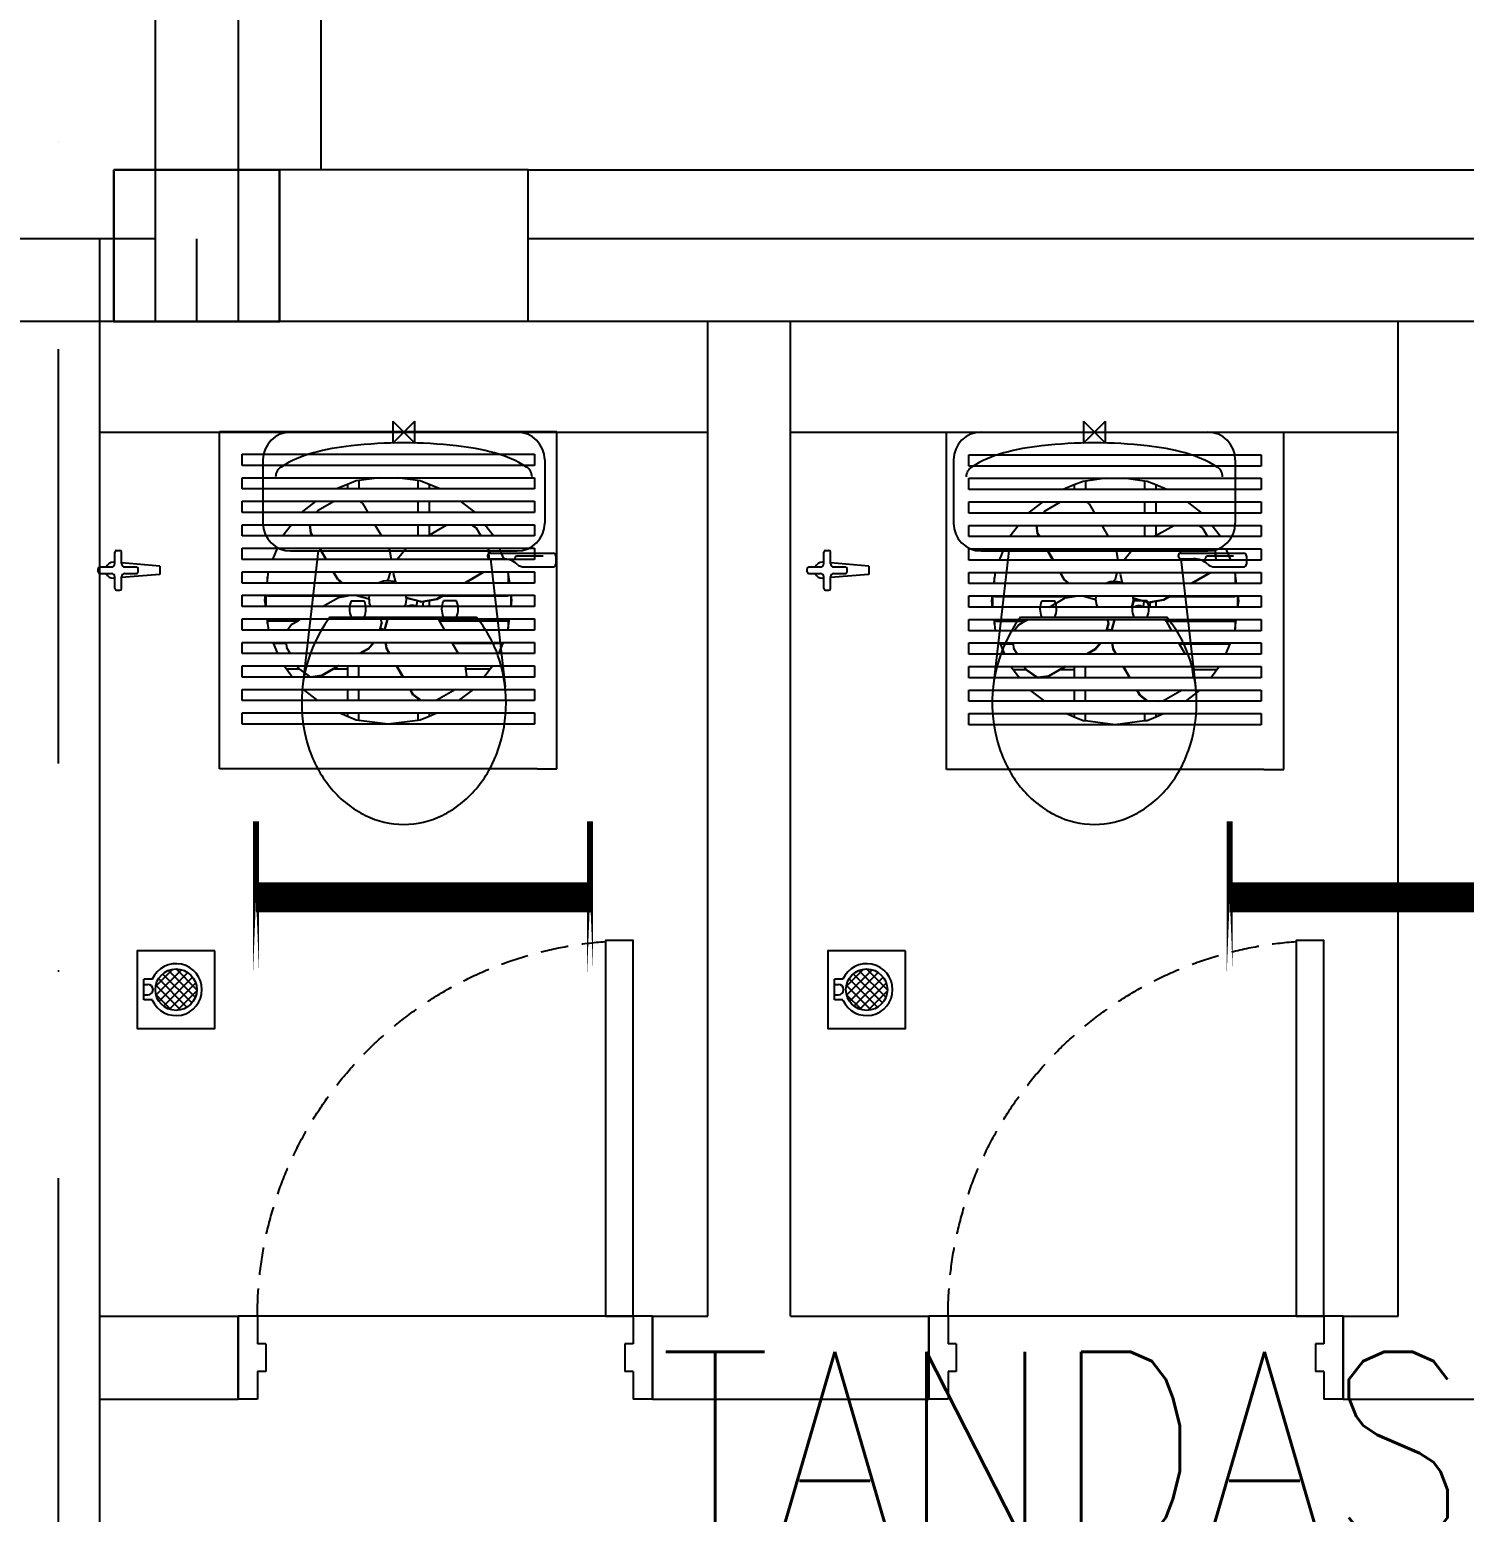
# Model space of a CAD drawing. Header units: inches. Extents: x 16928 to 514628, y -1471 to 241387.
# Drawn here: x 66911 to 69508, y 35455 to 38139 of the extents above; entities that cross this region are included whole.
import ezdxf
from ezdxf.enums import TextEntityAlignment as Align

# ---------------------------------------------------------------- set-up
doc = ezdxf.new("R2010")
doc.units = ezdxf.units.IN
doc.header["$MEASUREMENT"] = 0
for name, pattern in [('CENTER2', [1.125, 0.75, -0.125, 0.125, -0.125]), ('DASHDOT', [1, 0.5, -0.25, 0, -0.25]), ('DASHED', [0.75, 0.5, -0.25])]:
    doc.linetypes.add(name, pattern=pattern)
doc.layers.add('COLUMN', color=8, linetype='Continuous', lineweight=30)
doc.layers.add('t3', color=8, linetype='Continuous', lineweight=25)
for name, color, linetype in [('DOOR', 2, 'Continuous'), ('dxt_text', 4, 'Continuous'), ('Edges', 7, 'Continuous'), ('FITTING', 8, 'Continuous'), ('FIXT', 8, 'Continuous'), ('GRID', 8, 'CENTER2'), ('LW', 2, 'Continuous'), ('SAN', 8, 'Continuous'), ('SANITARY', 8, 'Continuous'), ('WALL', 1, 'Continuous'), ('WIN', 9, 'Continuous')]:
    doc.layers.add(name, color=color, linetype=linetype)
doc.styles.add('LAILA', font='romans.shx', dxfattribs={"width": 0.85})

# ---------------------------------------------------------------- blocks, each defined once
blk = doc.blocks.new('*X48')
at = {"color": 0}
for p, q in [((89.8532, 61.1977), (89.9009, 61.2454)), ((89.8534, 61.2155), (89.8831, 61.2453)), ((89.8584, 61.1852), (89.9135, 61.2403)), ((89.9165, 61.1745), (89.8605, 61.2306)), ((89.8666, 61.1757), (89.9229, 61.2321)), ((89.9252, 61.1836), (89.8695, 61.2392)), ((89.9308, 61.1956), (89.8815, 61.2449)), ((89.9319, 61.2122), (89.8981, 61.2459)), ((89.8892, 61.1665), (89.8524, 61.2033)), ((89.905, 61.1684), (89.8544, 61.219)), ((89.8777, 61.1691), (89.9295, 61.221)), ((89.8926, 61.1664), (89.9323, 61.2061))]:
    blk.add_line(p, q, dxfattribs=at)
blk = doc.blocks.new('TAB')
at = {"layer": 'FIXT'}
for p, q in [((-70, 55), (-70, 20)), ((-55, 60), (-65, 60)), ((-50, 55), (-50, 20)), ((-186, 12.5), (-70, 22.2)), ((-186, -12.5), (-186, 12.5)), ((-120, 5), (-120, -5)), ((-80, 10), (-115, 10)), ((-50, 23.8), (-46, 24.2)), ((-5, 10), (-40, 10)), ((0, 5), (0, -5)), ((-186, -12.5), (-70, -22.2)), ((-80, -10), (-115, -10)), ((-70, -20), (-70, -55)), ((-50, -20), (-50, -55)), ((-50, -23.8), (-46, -24.2)), ((-5, -10), (-40, -10)), ((-55, -60), (-65, -60))]:
    blk.add_line(p, q, dxfattribs=at)
for centre, radius, start, end in [((-65, 55), 5, 90, 180), ((-55, 55), 5, 0, 90), ((-115, 5), 5, 90, 180), ((-80, 20), 10, 270, 0), ((-40, 20), 10, 180, 270), ((-46, 0), 24.2, 24.4433, 90), ((-5, 5), 5, 0, 90), ((-115, -5), 5, 180, 270), ((-80, -20), 10, 0, 90), ((-40, -20), 10, 90, 180), ((-46, 0), 24.2, 270, 335.5567), ((-5, -5), 5, 270, 0), ((-65, -55), 5, 180, 270), ((-55, -55), 5, 270, 0)]:
    blk.add_arc(centre, radius, start, end, dxfattribs=at)
blk = doc.blocks.new('TAP1-P')
at = {"layer": 'FIXT', "rotation": 90}
blk.add_blockref('TAB', (0, 0), dxfattribs=at)
blk = doc.blocks.new('TAP(C)')
at = {"layer": 'WALL', "xscale": -0.599999999973992, "yscale": 0.5999999999767169, "zscale": 0.5999999999999999, "rotation": 269.9999000484524}
blk.add_blockref('TAP1-P', (0, 0), dxfattribs=at)
blk = doc.blocks.new('Dp750')
at = {"layer": 'DOOR', "color": 1}
for p, q in [((0, 150), (0, 0)), ((0, 150), (0, 0)), ((750, 150), (750, 0)), ((750, 150), (750, 0))]:
    blk.add_line(p, q, dxfattribs=at)
at = {"layer": 'DOOR'}
for p, q in [((0, 150), (35, 150)), ((35, 150), (35, 100)), ((715, 150), (750, 150)), ((715, 150), (715, 100)), ((35, 100), (50, 100)), ((50, 100), (50, 50)), ((700, 100), (700, 50)), ((700, 100), (715, 100)), ((35, 50), (50, 50)), ((35, 50), (35, 0)), ((700, 50), (715, 50)), ((715, 50), (715, 0)), ((0, 0), (35, 0)), ((715, 0), (750, 0))]:
    blk.add_line(p, q, dxfattribs=at)
blk.add_lwpolyline([(35, 150), (35, 830), (85, 830), (85, 150)], close=True, dxfattribs=at)
at = {"layer": 'DOOR', "color": 9, "linetype": 'DASHED', "ltscale": 100}
blk.add_arc((35, 150), 680, 360, 85.7833, dxfattribs=at)
blk = doc.blocks.new('YBC 1X18')
at = {"layer": 'FITTING', "color": 3, "const_width": 10.9}
for points in [[(-305, -137.6), (-305, 137.6)], [(299.7, -137.6), (299.7, 137.6)]]:
    blk.add_lwpolyline(points, close=True, dxfattribs=at)
at = {"layer": 'FITTING', "color": 3, "const_width": 54.6}
blk.add_lwpolyline([(305, 0), (-305, 0)], dxfattribs=at)
blk = doc.blocks.new('Exhaust Fan 8-Inch fr')
at = {"layer": 'Edges'}
for p, q in [((-5.906, 7.267), (5.906, 7.267)), ((-5.906, -4.544), (-5.906, 7.267)), ((5.906, -4.544), (5.906, 7.267)), ((-5.118, 6.081), (-5.118, 6.475)), ((-5.118, 6.475), (5.118, 6.475)), ((5.118, 6.475), (5.118, 6.081)), ((5.118, 6.081), (-5.118, 6.081)), ((-5.118, 5.258), (-5.118, 5.651)), ((-5.118, 5.651), (-0.309, 5.651)), ((-1.813, 5.258), (-5.118, 5.258)), ((-1.427, 5.418), (-1.813, 5.258)), ((-1.427, 5.258), (-1.813, 5.258)), ((-1.121, 5.545), (-1.427, 5.418)), ((-1.427, 5.418), (-1.427, 5.258)), ((-1.034, 5.258), (-1.427, 5.258)), ((-1.034, 5.556), (-1.121, 5.545)), ((-0.309, 5.651), (-1.034, 5.556)), ((-1.034, 5.556), (-1.034, 5.258)), ((1.034, 5.258), (-1.034, 5.258)), ((-0.309, 5.651), (0.309, 5.651)), ((1.034, 5.556), (0.309, 5.651)), ((0.309, 5.651), (5.118, 5.651)), ((1.034, 5.556), (1.034, 5.258)), ((1.121, 5.545), (1.034, 5.556)), ((1.427, 5.258), (1.034, 5.258)), ((1.427, 5.418), (1.121, 5.545)), ((1.427, 5.418), (1.427, 5.258)), ((1.813, 5.258), (1.427, 5.418)), ((1.813, 5.258), (1.427, 5.258)), ((5.118, 5.258), (1.813, 5.258)), ((5.118, 5.651), (5.118, 5.258)), ((-5.118, 4.434), (-5.118, 4.828)), ((-5.118, 4.828), (-2.535, 4.828)), ((-2.535, 4.828), (-3.049, 4.434)), ((-2.535, 4.828), (-1.91, 4.828)), ((-2.452, 4.515), (-1.91, 4.828)), ((-1.91, 4.828), (-0.993, 4.828)), ((-0.902, 4.758), (-0.993, 4.828)), ((-0.993, 4.828), (1.034, 4.828)), ((-0.902, 4.758), (-0.715, 4.434)), ((1.034, 4.828), (1.034, 4.434)), ((1.034, 4.828), (1.427, 4.828)), ((1.427, 4.828), (1.427, 4.434)), ((1.427, 4.828), (2.535, 4.828)), ((3.049, 4.434), (2.535, 4.828)), ((2.535, 4.828), (5.118, 4.828)), ((5.118, 4.828), (5.118, 4.434)), ((-3.049, 4.434), (-5.118, 4.434)), ((-2.516, 4.434), (-3.049, 4.434)), ((-2.516, 4.434), (-2.464, 4.508)), ((-2.509, 4.434), (-2.516, 4.434)), ((-2.509, 4.434), (-2.452, 4.515)), ((-0.715, 4.434), (-2.509, 4.434)), ((-2.452, 4.515), (-2.464, 4.508)), ((1.034, 4.434), (-0.715, 4.434)), ((1.427, 4.434), (1.034, 4.434)), ((3.049, 4.434), (1.427, 4.434)), ((5.118, 4.434), (3.049, 4.434)), ((-5.118, 3.611), (-5.118, 4.004)), ((-5.118, 4.004), (-3.384, 4.004)), ((-3.384, 4.004), (-3.686, 3.611)), ((-3.384, 4.004), (-2.749, 4.004)), ((-2.711, 3.714), (-2.749, 4.004)), ((-2.749, 4.004), (-2.736, 4.004)), ((-2.699, 3.72), (-2.736, 4.004)), ((-2.736, 4.004), (-0.467, 4.004)), ((-2.699, 3.72), (-2.711, 3.714)), ((-2.652, 3.611), (-2.711, 3.714)), ((-2.636, 3.611), (-2.699, 3.72)), ((-0.467, 4.004), (-0.24, 3.611)), ((-0.467, 4.004), (1.034, 4.004)), ((1.034, 4.004), (1.034, 3.611)), ((1.034, 4.004), (1.427, 4.004)), ((1.37, 3.611), (1.427, 3.644)), ((1.427, 4.004), (1.427, 3.644)), ((1.427, 3.644), (2.052, 4.004)), ((1.427, 4.004), (2.052, 4.004)), ((2.052, 4.004), (2.917, 4.004)), ((2.917, 4.004), (3.078, 3.892)), ((2.917, 4.004), (3.384, 4.004)), ((3.078, 3.892), (3.24, 3.611)), ((3.686, 3.611), (3.384, 4.004)), ((3.384, 4.004), (5.118, 4.004)), ((5.118, 4.004), (5.118, 3.611)), ((-3.686, 3.611), (-5.118, 3.611)), ((-5.118, 2.787), (-5.118, 3.181)), ((-5.118, 3.181), (-3.894, 3.181)), ((-3.894, 3.181), (-4.057, 2.787)), ((-3.894, 3.181), (-2.403, 3.181)), ((-2.652, 3.611), (-3.686, 3.611)), ((-2.636, 3.611), (-2.652, 3.611)), ((-0.24, 3.611), (-2.636, 3.611)), ((-2.176, 2.787), (-2.403, 3.181)), ((-2.403, 3.181), (-2.388, 3.181)), ((-2.16, 2.787), (-2.388, 3.181)), ((-2.388, 3.181), (0.009, 3.181)), ((1.034, 3.611), (-0.24, 3.611)), ((0.009, 3.181), (0.04, 3.126)), ((0.009, 3.181), (0.639, 3.181)), ((0.04, 3.126), (0.098, 2.787)), ((0.639, 3.181), (0.313, 2.787)), ((0.639, 3.181), (3.488, 3.181)), ((1.37, 3.611), (1.034, 3.611)), ((3.24, 3.611), (1.37, 3.611)), ((3.686, 3.611), (3.24, 3.611)), ((3.488, 3.181), (3.505, 3.152)), ((3.488, 3.181), (3.894, 3.181)), ((3.537, 2.787), (3.505, 3.152)), ((3.505, 3.152), (3.512, 3.141)), ((3.543, 2.787), (3.512, 3.141)), ((5.118, 3.611), (3.686, 3.611)), ((4.057, 2.787), (3.894, 3.181)), ((3.894, 3.181), (5.118, 3.181)), ((5.118, 3.181), (5.118, 2.787)), ((-4.057, 2.787), (-5.118, 2.787)), ((-2.176, 2.787), (-4.057, 2.787)), ((-2.16, 2.787), (-2.176, 2.787)), ((0.098, 2.787), (-2.16, 2.787)), ((0.313, 2.787), (0.098, 2.787)), ((3.537, 2.787), (0.313, 2.787)), ((3.543, 2.787), (3.537, 2.787)), ((4.057, 2.787), (3.543, 2.787)), ((5.118, 2.787), (4.057, 2.787)), ((-5.118, 1.964), (-5.118, 2.357)), ((-5.118, 2.357), (-4.2, 2.357)), ((-4.224, 2.174), (-4.251, 1.964)), ((-4.2, 2.357), (-4.224, 2.174)), ((-4.224, 1.964), (-4.224, 2.174)), ((-4.2, 2.357), (-1.928, 2.357)), ((-1.769, 2.082), (-1.928, 2.357)), ((-1.928, 2.357), (-1.912, 2.357)), ((-1.757, 2.089), (-1.912, 2.357)), ((-1.912, 2.357), (0.067, 2.357)), ((-1.757, 2.089), (-1.769, 2.082)), ((-1.769, 2.082), (-1.626, 1.964)), ((-1.757, 2.089), (-1.606, 1.964)), ((-0.001, 2.105), (-0.052, 2.051)), ((0.067, 2.357), (-0.001, 2.105)), ((0.067, 2.357), (0.195, 2.357)), ((0.195, 2.357), (0.177, 2.292)), ((0.177, 2.292), (0.249, 1.993)), ((0.195, 2.357), (3.334, 2.357)), ((3.321, 2.341), (2.667, 1.964)), ((3.328, 2.33), (2.695, 1.964)), ((3.321, 2.341), (3.334, 2.357)), ((3.321, 2.341), (3.328, 2.33)), ((3.328, 2.33), (3.35, 2.357)), ((3.334, 2.357), (3.35, 2.357)), ((3.35, 2.357), (4.2, 2.357)), ((4.201, 2.343), (4.2, 2.357)), ((4.2, 2.357), (5.118, 2.357)), ((4.201, 2.343), (4.201, 2.334)), ((4.251, 1.964), (4.201, 2.334)), ((4.201, 2.334), (4.201, 1.964)), ((5.118, 2.357), (5.118, 1.964)), ((-4.251, 1.964), (-5.118, 1.964)), ((-4.224, 1.964), (-4.251, 1.964)), ((-1.626, 1.964), (-4.224, 1.964)), ((-1.606, 1.964), (-1.626, 1.964)), ((-0.349, 1.964), (-1.606, 1.964)), ((-0.349, 1.964), (-0.328, 1.979)), ((0.313, 1.964), (-0.349, 1.964)), ((-0.328, 1.979), (-0.169, 2.039)), ((-0.169, 2.039), (-0.052, 2.051)), ((-0.052, 2.051), (-0.001, 2.056)), ((-0.001, 2.056), (0.167, 2.029)), ((0.167, 2.029), (0.249, 1.993)), ((0.249, 1.993), (0.313, 1.964)), ((2.667, 1.964), (0.313, 1.964)), ((2.695, 1.964), (2.667, 1.964)), ((4.201, 1.964), (2.695, 1.964)), ((4.251, 1.964), (4.201, 1.964)), ((5.118, 1.964), (4.251, 1.964)), ((-5.118, 1.14), (-5.118, 1.534)), ((-5.118, 1.534), (-4.308, 1.534)), ((-4.302, 1.14), (-5.118, 1.14)), ((-4.308, 1.534), (-4.331, 1.361)), ((-4.331, 1.361), (-4.302, 1.14)), ((-4.308, 1.534), (-4.291, 1.534)), ((-4.291, 1.14), (-4.302, 1.14)), ((-4.291, 1.534), (-4.291, 1.14)), ((-4.291, 1.534), (-4.224, 1.534)), ((-2.3, 1.14), (-4.291, 1.14)), ((-4.224, 1.534), (-4.224, 1.515)), ((-4.224, 1.534), (-1.427, 1.534)), ((-4.224, 1.515), (-1.431, 1.515)), ((-2.3, 1.14), (-1.742, 1.462)), ((-0.606, 1.14), (-2.3, 1.14)), ((-1.742, 1.462), (-1.431, 1.515)), ((-1.431, 1.515), (-1.427, 1.516)), ((-1.427, 1.534), (-1.427, 1.516)), ((-1.427, 1.516), (-1.32, 1.534)), ((-1.427, 1.534), (-1.32, 1.534)), ((-1.32, 1.534), (-1.142, 1.534)), ((-1.142, 1.534), (-1.099, 1.522)), ((-1.142, 1.534), (-1.097, 1.534)), ((-1.097, 1.534), (-1.099, 1.522)), ((-1.099, 1.522), (-0.72, 1.422)), ((-1.097, 1.534), (-0.651, 1.534)), ((-0.72, 1.422), (-0.662, 1.366)), ((-0.668, 1.427), (-0.651, 1.534)), ((-0.662, 1.366), (-0.668, 1.427)), ((-0.651, 1.258), (-0.662, 1.366)), ((-0.651, 1.534), (0.614, 1.534)), ((-0.606, 1.14), (-0.651, 1.258)), ((0.566, 1.14), (-0.606, 1.14)), ((0.602, 1.221), (0.566, 1.14)), ((0.621, 1.14), (0.566, 1.14)), ((0.629, 1.389), (0.602, 1.221)), ((0.614, 1.534), (0.619, 1.487)), ((0.614, 1.534), (1.923, 1.534)), ((0.668, 1.44), (0.619, 1.487)), ((0.619, 1.487), (0.62, 1.481)), ((0.675, 1.428), (0.62, 1.481)), ((0.62, 1.481), (0.629, 1.389)), ((0.839, 1.193), (0.621, 1.14)), ((1.033, 1.14), (0.621, 1.14)), ((1.159, 1.309), (0.668, 1.44)), ((0.668, 1.44), (0.675, 1.428)), ((1.019, 1.337), (0.675, 1.428)), ((0.994, 1.151), (0.839, 1.193)), ((0.994, 1.151), (1.019, 1.337)), ((1.033, 1.14), (0.994, 1.151)), ((1.166, 1.297), (1.019, 1.337)), ((1.201, 1.14), (1.033, 1.14)), ((1.69, 1.399), (1.159, 1.309)), ((1.159, 1.309), (1.166, 1.297)), ((1.223, 1.307), (1.166, 1.297)), ((1.223, 1.307), (1.201, 1.14)), ((1.427, 1.14), (1.201, 1.14)), ((1.427, 1.342), (1.223, 1.307)), ((1.697, 1.388), (1.427, 1.342)), ((1.427, 1.342), (1.427, 1.14)), ((4.291, 1.14), (1.427, 1.14)), ((1.923, 1.534), (1.69, 1.399)), ((1.69, 1.399), (1.697, 1.388)), ((1.917, 1.515), (1.697, 1.388)), ((1.95, 1.534), (1.917, 1.515)), ((1.917, 1.515), (4.201, 1.515)), ((1.923, 1.534), (1.95, 1.534)), ((1.95, 1.534), (4.201, 1.534)), ((4.201, 1.515), (4.201, 1.534)), ((4.201, 1.534), (4.291, 1.534)), ((4.291, 1.534), (4.291, 1.14)), ((4.291, 1.534), (4.308, 1.534)), ((4.302, 1.14), (4.291, 1.14)), ((4.302, 1.14), (4.331, 1.361)), ((5.118, 1.14), (4.302, 1.14)), ((4.331, 1.361), (4.308, 1.534)), ((4.308, 1.534), (5.118, 1.534)), ((5.118, 1.534), (5.118, 1.14)), ((-5.118, 0.317), (-5.118, 0.71)), ((-5.118, 0.71), (-4.245, 0.71)), ((-4.245, 0.71), (-4.224, 0.549)), ((-4.245, 0.71), (-3.044, 0.71)), ((-4.224, 0.646), (-3.156, 0.646)), ((-4.224, 0.549), (-4.224, 0.646)), ((-4.224, 0.549), (-4.193, 0.317)), ((-3.373, 0.52), (-3.529, 0.317)), ((-3.373, 0.52), (-3.156, 0.646)), ((-3.156, 0.646), (-3.044, 0.71)), ((-3.044, 0.71), (-0.263, 0.71)), ((-0.297, 0.317), (-0.229, 0.57)), ((-0.273, 0.37), (-0.222, 0.558)), ((-0.229, 0.57), (-0.263, 0.71)), ((-0.263, 0.71), (-0.259, 0.71)), ((-0.222, 0.558), (-0.259, 0.71)), ((-0.259, 0.71), (-0.009, 0.71)), ((-0.229, 0.57), (-0.222, 0.558)), ((-0.117, 0.349), (-0.025, 0.694)), ((-0.115, 0.317), (-0.013, 0.701)), ((-0.025, 0.694), (-0.009, 0.71)), ((-0.013, 0.701), (-0.025, 0.694)), ((-0.013, 0.701), (-0.004, 0.71)), ((-0.009, 0.71), (-0.004, 0.71)), ((-0.004, 0.71), (1.747, 0.71)), ((1.747, 0.71), (1.785, 0.646)), ((1.747, 0.71), (4.245, 0.71)), ((1.785, 0.646), (4.201, 0.646)), ((1.785, 0.646), (1.975, 0.317)), ((4.201, 0.38), (4.245, 0.71)), ((4.201, 0.646), (4.201, 0.38)), ((4.245, 0.71), (5.118, 0.71)), ((5.118, 0.71), (5.118, 0.317)), ((-4.193, 0.317), (-5.118, 0.317)), ((-3.529, 0.317), (-4.193, 0.317)), ((-0.297, 0.317), (-3.529, 0.317)), ((-0.287, 0.317), (-0.297, 0.317)), ((-0.287, 0.317), (-0.273, 0.37)), ((-0.125, 0.317), (-0.287, 0.317)), ((-0.273, 0.37), (-0.117, 0.349)), ((-0.125, 0.317), (-0.117, 0.349)), ((-0.115, 0.317), (-0.125, 0.317)), ((1.975, 0.317), (-0.115, 0.317)), ((4.193, 0.317), (1.975, 0.317)), ((4.193, 0.317), (4.201, 0.38)), ((5.118, 0.317), (4.193, 0.317)), ((-5.118, -0.507), (-5.118, -0.113)), ((-5.118, -0.113), (-4.037, -0.113)), ((-3.874, -0.507), (-5.118, -0.507)), ((-4.037, -0.113), (-4.025, -0.142)), ((-4.037, -0.113), (-3.572, -0.113)), ((-4.025, -0.142), (-3.57, -0.142)), ((-4.025, -0.142), (-3.874, -0.507)), ((-3.432, -0.507), (-3.874, -0.507)), ((-3.572, -0.113), (-3.57, -0.142)), ((-3.572, -0.113), (-0.521, -0.113)), ((-3.57, -0.142), (-3.557, -0.291)), ((-3.557, -0.291), (-3.432, -0.507)), ((-1.002, -0.507), (-3.432, -0.507)), ((-0.704, -0.335), (-1.002, -0.507)), ((-0.975, -0.507), (-1.002, -0.507)), ((-0.698, -0.347), (-0.975, -0.507)), ((0.038, -0.507), (-0.975, -0.507)), ((-0.704, -0.335), (-0.521, -0.113)), ((-0.704, -0.335), (-0.698, -0.347)), ((-0.698, -0.347), (-0.504, -0.113)), ((-0.521, -0.113), (-0.504, -0.113)), ((-0.504, -0.113), (-0.102, -0.113)), ((-0.065, -0.327), (-0.102, -0.113)), ((-0.102, -0.113), (-0.089, -0.113)), ((-0.053, -0.32), (-0.089, -0.113)), ((-0.089, -0.113), (2.223, -0.113)), ((-0.053, -0.32), (-0.065, -0.327)), ((0.038, -0.507), (-0.065, -0.327)), ((0.054, -0.507), (-0.053, -0.32)), ((0.054, -0.507), (0.038, -0.507)), ((2.45, -0.507), (0.054, -0.507)), ((2.223, -0.113), (2.239, -0.142)), ((2.223, -0.113), (4.037, -0.113)), ((2.239, -0.142), (4.025, -0.142)), ((2.239, -0.142), (2.45, -0.507)), ((3.874, -0.507), (2.45, -0.507)), ((3.874, -0.507), (4.025, -0.142)), ((5.118, -0.507), (3.874, -0.507)), ((4.025, -0.142), (4.037, -0.113)), ((4.037, -0.113), (5.118, -0.113)), ((5.118, -0.113), (5.118, -0.507)), ((-5.118, -1.33), (-5.118, -0.937)), ((-5.118, -0.937), (-3.649, -0.937)), ((-3.649, -0.937), (-3.566, -1.044)), ((-3.649, -0.937), (-3.184, -0.937)), ((-3.13, -1.03), (-3.184, -0.937)), ((-3.184, -0.937), (-1.746, -0.937)), ((-2.708, -1.326), (-3.13, -1.03)), ((-3.13, -1.03), (-3.123, -1.042)), ((-1.746, -0.937), (-2.336, -1.277)), ((-1.719, -0.937), (-1.905, -1.044)), ((-1.746, -0.937), (-1.719, -0.937)), ((-1.719, -0.937), (-1.427, -0.937)), ((-1.427, -0.937), (-1.427, -1.044)), ((-1.427, -0.937), (-1.034, -0.937)), ((-1.034, -1.33), (-1.034, -0.937)), ((-1.034, -0.937), (0.286, -0.937)), ((0.514, -1.33), (0.286, -0.937)), ((0.286, -0.937), (0.302, -0.937)), ((0.53, -1.33), (0.302, -0.937)), ((0.302, -0.937), (2.688, -0.937)), ((2.688, -0.937), (2.703, -1.044)), ((2.688, -0.937), (3.649, -0.937)), ((3.566, -1.044), (3.649, -0.937)), ((3.649, -0.937), (5.118, -0.937)), ((5.118, -0.937), (5.118, -1.33)), ((-3.347, -1.33), (-5.118, -1.33)), ((-3.566, -1.044), (-3.12, -1.044)), ((-3.566, -1.044), (-3.347, -1.33)), ((-2.711, -1.33), (-3.347, -1.33)), ((-3.12, -1.044), (-3.123, -1.042)), ((-2.711, -1.33), (-3.12, -1.044)), ((-2.705, -1.33), (-2.711, -1.33)), ((-2.336, -1.277), (-2.708, -1.326)), ((-2.708, -1.326), (-2.705, -1.33)), ((-2.645, -1.33), (-2.705, -1.33)), ((-2.329, -1.289), (-2.645, -1.33)), ((-1.427, -1.33), (-2.645, -1.33)), ((-2.336, -1.277), (-2.329, -1.289)), ((-1.905, -1.044), (-2.329, -1.289)), ((-1.905, -1.044), (-1.427, -1.044)), ((-1.427, -1.044), (-1.427, -1.33)), ((-1.034, -1.33), (-1.427, -1.33)), ((0.514, -1.33), (-1.034, -1.33)), ((0.53, -1.33), (0.514, -1.33)), ((2.704, -1.33), (0.53, -1.33)), ((2.703, -1.044), (3.566, -1.044)), ((2.703, -1.044), (2.734, -1.286)), ((2.734, -1.286), (2.704, -1.33)), ((3.347, -1.33), (2.704, -1.33)), ((3.347, -1.33), (3.566, -1.044)), ((5.118, -1.33), (3.347, -1.33)), ((-5.118, -2.154), (-5.118, -1.76)), ((-5.118, -1.76), (-2.985, -1.76)), ((-2.985, -1.76), (-2.472, -2.154)), ((-2.985, -1.76), (-1.427, -1.76)), ((-1.427, -1.76), (-1.427, -2.154)), ((-1.427, -1.76), (-1.034, -1.76)), ((-1.034, -2.154), (-1.034, -1.76)), ((-1.034, -1.76), (0.762, -1.76)), ((0.877, -1.959), (0.762, -1.76)), ((0.762, -1.76), (0.778, -1.76)), ((0.888, -1.952), (0.778, -1.76)), ((0.778, -1.76), (2.35, -1.76)), ((0.888, -1.952), (0.877, -1.959)), ((0.877, -1.959), (1.034, -2.079)), ((0.888, -1.952), (1.152, -2.154)), ((2.35, -1.76), (1.699, -2.135)), ((2.35, -1.76), (2.985, -1.76)), ((2.472, -2.154), (2.985, -1.76)), ((2.985, -1.76), (5.118, -1.76)), ((5.118, -1.76), (5.118, -2.154)), ((-2.472, -2.154), (-5.118, -2.154)), ((-5.118, -2.977), (-5.118, -2.583)), ((-5.118, -2.583), (-1.696, -2.583)), ((-1.427, -2.154), (-2.472, -2.154)), ((-1.696, -2.583), (-1.427, -2.695)), ((-1.696, -2.583), (-1.427, -2.583)), ((-1.034, -2.154), (-1.427, -2.154)), ((-1.427, -2.583), (-1.427, -2.695)), ((-1.427, -2.583), (-1.034, -2.583)), ((1.034, -2.154), (-1.034, -2.154)), ((-1.034, -2.833), (-1.034, -2.583)), ((-1.034, -2.583), (1.034, -2.583)), ((1.034, -2.079), (1.034, -2.154)), ((1.034, -2.079), (1.131, -2.154)), ((1.131, -2.154), (1.034, -2.154)), ((1.034, -2.583), (1.034, -2.833)), ((1.034, -2.583), (1.427, -2.583)), ((1.152, -2.154), (1.131, -2.154)), ((1.489, -2.154), (1.152, -2.154)), ((1.427, -2.583), (1.427, -2.695)), ((1.427, -2.695), (1.696, -2.583)), ((1.427, -2.583), (1.696, -2.583)), ((1.489, -2.154), (1.699, -2.135)), ((1.556, -2.154), (1.489, -2.154)), ((1.556, -2.154), (1.688, -2.142)), ((2.472, -2.154), (1.556, -2.154)), ((1.699, -2.135), (1.688, -2.142)), ((1.696, -2.583), (5.118, -2.583)), ((5.118, -2.154), (2.472, -2.154)), ((5.118, -2.583), (5.118, -2.977)), ((5.118, -2.977), (-5.118, -2.977)), ((-1.427, -2.695), (-1.121, -2.822)), ((-1.121, -2.822), (-1.034, -2.833)), ((-1.034, -2.833), (0, -2.969)), ((0, -2.969), (1.034, -2.833)), ((1.034, -2.833), (1.121, -2.822)), ((1.121, -2.822), (1.427, -2.695)), ((5.21, -4.544), (-5.906, -4.544)), ((5.21, -4.544), (5.724, -4.544)), ((5.724, -4.544), (5.906, -4.544))]:
    blk.add_line(p, q, dxfattribs=at)
blk = doc.blocks.new('Exhaust Fan 15TGQZ')
at = {"xscale": 51.69785126039847, "yscale": 51.69785126039847, "zscale": 51.69785126039847}
blk.add_blockref('Exhaust Fan 8-Inch fr', (-310.2, -400.5), dxfattribs=at)

msp = doc.modelspace()

# ---------------------------------------------------------------- linework, layer by layer
at = {"layer": 'COLUMN'}
msp.add_lwpolyline([(67063.6, 37885.5), (67363.6, 37885.5), (67363.6, 37610.5), (67063.6, 37610.5)], close=True, dxfattribs=at)
at = {"layer": 'GRID', "linetype": 'DASHDOT', "ltscale": 1500}
msp.add_line((66963.6, 33810.5), (66963.6, 38120), dxfattribs=at)
at = {"layer": 'LW'}
for p, q in [((67438.6, 38198), (67438.6, 37885.5)), ((67038.6, 37410.5), (68138.6, 37410.5)), ((68288.6, 37410.5), (69388.6, 37410.5)), ((68038.6, 35810.5), (67288.6, 35810.5)), ((67288.6, 35660.5), (67288.6, 35810.5)), ((69288.6, 35810.5), (68538.6, 35810.5))]:
    msp.add_line(p, q, dxfattribs=at)
at = {"layer": 'SAN'}
for p, q in [((67383.6, 37410.5), (67793.6, 37410.5)), ((67568.6, 37430.5), (67568.6, 37390.5)), ((67568.6, 37430.5), (67608.6, 37390.5)), ((67568.6, 37390.5), (67608.6, 37430.5)), ((67608.6, 37390.5), (67608.6, 37430.5)), ((68633.6, 37410.5), (69043.6, 37410.5)), ((68818.6, 37430.5), (68818.6, 37390.5)), ((68818.6, 37430.5), (68858.6, 37390.5)), ((68818.6, 37390.5), (68858.6, 37430.5)), ((68858.6, 37390.5), (68858.6, 37430.5)), ((67333.6, 37360.5), (67333.6, 37245.5)), ((67843.6, 37360.5), (67843.6, 37245.5)), ((68583.6, 37360.5), (68583.6, 37245.5)), ((69093.6, 37360.5), (69093.6, 37245.5)), ((67383.6, 37195.5), (67793.6, 37195.5)), ((67433.6, 37195.5), (67405.3, 36950.4)), ((67743.6, 37195.5), (67744, 37191.3)), ((68633.6, 37195.5), (69043.6, 37195.5)), ((68683.6, 37195.5), (68655.3, 36950.4)), ((68993.6, 37195.5), (68994, 37191.3)), ((67745.2, 37191.5), (67858.6, 37191.5)), ((67745.2, 37181.5), (67767.8, 37181.5)), ((67745.2, 37181.5), (67771.8, 36950.4)), ((67840.6, 37186), (67793.3, 37186)), ((67863.6, 37186.5), (67863.6, 37171.5)), ((68995.2, 37191.5), (69108.6, 37191.5)), ((68995.2, 37181.5), (69017.8, 37181.5)), ((68995.2, 37181.5), (69021.8, 36950.4)), ((69090.6, 37186), (69043.3, 37186)), ((69113.6, 37186.5), (69113.6, 37171.5)), ((67806.9, 37166.5), (67858.6, 37166.5)), ((69056.9, 37166.5), (69108.6, 37166.5)), ((67493.2, 37105.5), (67516.9, 37105.5)), ((67683.9, 37105.5), (67660.2, 37105.5)), ((68743.2, 37105.5), (68766.9, 37105.5)), ((68933.9, 37105.5), (68910.2, 37105.5)), ((67454.6, 37075.5), (67719.8, 37075.5)), ((68704.6, 37075.5), (68969.8, 37075.5)), ((67118.2, 36382.8), (67118.2, 36420.3)), ((67133.4, 36420.3), (67118.2, 36420.3)), ((68368.2, 36382.8), (68368.2, 36420.3)), ((68383.4, 36420.3), (68368.2, 36420.3)), ((67118.2, 36410.9), (67125.2, 36410.9)), ((67118.2, 36392.2), (67125.2, 36392.2)), ((68368.2, 36410.9), (68375.2, 36410.9)), ((68368.2, 36392.2), (68375.2, 36392.2)), ((67133.4, 36382.8), (67118.2, 36382.8)), ((68383.4, 36382.8), (68368.2, 36382.8))]:
    msp.add_line(p, q, dxfattribs=at)
for points in [[(67820.6, 37329.5, 0.255609), (67810.8, 37347.4, 0.077755), (67752.6, 37373, 0.037496), (67684, 37385.8, 0.027378), (67588.6, 37391.1, 0.027378), (67493.1, 37385.8, 0.037496), (67424.5, 37373, 0.077755), (67366.3, 37347.4, 0.255609), (67356.5, 37329.5, 0.255609)], [(69070.6, 37329.5, 0.255609), (69060.8, 37347.4, 0.077755), (69002.6, 37373, 0.037496), (68934, 37385.8, 0.027378), (68838.6, 37391.1, 0.027378), (68743.1, 37385.8, 0.037496), (68674.5, 37373, 0.077755), (68616.3, 37347.4, 0.255609), (68606.5, 37329.5, 0.255609)], [(67454.6, 37075.5, 0.247684), (67418.1, 36834.6, 0.091257), (67457.7, 36764.9, 0.103849), (67519.4, 36716.6, 0.114925), (67588.6, 36700.5, 0.114925), (67657.7, 36716.6, 0.103849), (67719.4, 36764.9, 0.091257), (67759, 36834.6, 0.08399), (67773.6, 36920.5, 0.08399), (67759, 37006.3, 0.09042), (67719.8, 37075.5, 0.09042)], [(68704.6, 37075.5, 0.247684), (68668.1, 36834.6, 0.091257), (68707.7, 36764.9, 0.103849), (68769.4, 36716.6, 0.114925), (68838.6, 36700.5, 0.114925), (68907.7, 36716.6, 0.103849), (68969.4, 36764.9, 0.091257), (69009, 36834.6, 0.08399), (69023.6, 36920.5, 0.08399), (69009, 37006.3, 0.09042), (68969.8, 37075.5, 0.09042)]]:
    msp.add_lwpolyline(points, format="xyb", dxfattribs=at)
for points in [[(67246.6, 36471.9), (67106, 36471.9), (67106, 36331.2), (67246.6, 36331.2)], [(68496.6, 36471.9), (68356, 36471.9), (68356, 36331.2), (68496.6, 36331.2)]]:
    msp.add_lwpolyline(points, close=True, dxfattribs=at)
for centre in [(67176.3, 36401.5), (68426.3, 36401.5)]:
    msp.add_circle(centre, 37.5, dxfattribs=at)
for centre, radius, start, end in [((67383.6, 37360.5), 50, 90, 180), ((67793.6, 37360.5), 50, 0, 90), ((68633.6, 37360.5), 50, 90, 180), ((69043.6, 37360.5), 50, 0, 90), ((67383.6, 37245.5), 50, 180, 270), ((67793.6, 37245.5), 50, 270, 0), ((68633.6, 37245.5), 50, 180, 270), ((69043.6, 37245.5), 50, 270, 0), ((67745.2, 37186.5), 5, 90, 270), ((67767.9, 37143.4), 38.1, 47.8936, 90.1747), ((67795.1, 37180.2), 6.14, 107.1994, 178.7999), ((67806.9, 37186.5), 20, 227.8936, 270), ((67858.6, 37186.5), 5, 0, 90), ((67858.6, 37171.5), 5, 270, 0), ((68995.2, 37186.5), 5, 90, 270), ((69017.9, 37143.4), 38.1, 47.8936, 90.1747), ((69045.1, 37180.2), 6.14, 107.1994, 178.7999), ((69056.9, 37186.5), 20, 227.8936, 270), ((69108.6, 37186.5), 5, 0, 90), ((69108.6, 37171.5), 5, 270, 0), ((67527.2, 37090.5), 37.2, 156.1865, 203.8135), ((67482.9, 37090.5), 37.2, 336.1865, 23.8135), ((67694.2, 37090.5), 37.2, 156.1865, 203.8135), ((67649.9, 37090.5), 37.2, 336.1865, 23.8135), ((68777.2, 37090.5), 37.2, 156.1865, 203.8135), ((68732.9, 37090.5), 37.2, 336.1865, 23.8135), ((68944.2, 37090.5), 37.2, 156.1865, 203.8135), ((68899.9, 37090.5), 37.2, 336.1865, 23.8135), ((67176.3, 36401.5), 46.9, 203.5783, 156.4219), ((68426.3, 36401.5), 46.9, 203.5783, 156.4219), ((67125.2, 36401.5), 9.38, 270.0001, 90.0001), ((68375.2, 36401.5), 9.38, 270.0001, 90.0001)]:
    msp.add_arc(centre, radius, start, end, dxfattribs=at)
at = {"layer": 'WALL'}
for p, q in [((67138.6, 38348), (67138.6, 37760.5)), ((67288.6, 38198), (67288.6, 37760.5)), ((67813.6, 37885.5), (67138.6, 37885.5)), ((67813.6, 37610.5), (67813.6, 37885.5)), ((67138.6, 37760.5), (63138.6, 37760.5)), ((67038.6, 33960.5), (67038.6, 37760.5)), ((67138.6, 37760.5), (67138.6, 37610.5)), ((67213.6, 37760.5), (67213.6, 37610.5)), ((67288.6, 37760.5), (67288.6, 37610.5)), ((67363.6, 37760.5), (67363.6, 37610.5)), ((70338.6, 37760.5), (67813.6, 37760.5)), ((70563.6, 37610.5), (63138.6, 37610.5)), ((68138.6, 35810.5), (68138.6, 37610.5)), ((68288.6, 35810.5), (68288.6, 37610.5)), ((69388.6, 35810.5), (69388.6, 37610.5)), ((67038.6, 35810.5), (67288.6, 35810.5)), ((67288.6, 35660.5), (67288.6, 35810.5)), ((67288.6, 35810.5), (67288.6, 35660.5)), ((68038.6, 35810.5), (68138.6, 35810.5)), ((68038.6, 35660.5), (68038.6, 35810.5)), ((68288.6, 35810.5), (68538.6, 35810.5)), ((68538.6, 35660.5), (68538.6, 35810.5)), ((68538.6, 35810.5), (68538.6, 35660.5)), ((68538.6, 35660.5), (68538.6, 35810.5)), ((69288.6, 35810.5), (69388.6, 35810.5)), ((69288.6, 35660.5), (69288.6, 35810.5)), ((67038.6, 35660.5), (67288.6, 35660.5)), ((68038.6, 35660.5), (68538.6, 35660.5)), ((69288.6, 35660.5), (69713.6, 35660.5))]:
    msp.add_line(p, q, dxfattribs=at)
at = {"layer": 'WIN'}
for p, q in [((67363.6, 37610.5), (67363.6, 37885.5)), ((67813.6, 37885.5), (70388.6, 37885.5))]:
    msp.add_line(p, q, dxfattribs=at)

# ---------------------------------------------------------------- block references
for p in [(67870.6, 37436.4), (69186.2, 37435.3)]:
    msp.add_blockref('Exhaust Fan 15TGQZ', p)
at = {"layer": 'DOOR', "xscale": -1}
for p in [(68038.6, 35660.5), (69288.6, 35660.5)]:
    msp.add_blockref('Dp750', p, dxfattribs=at)
at = {"layer": 'dxt_text'}
for p in [(67626.1, 36568.5), (69388.6, 36568.5)]:
    msp.add_blockref('YBC 1X18', p, dxfattribs=at)
at = {"layer": 'SAN', "extrusion": (0, 0, -1), "xscale": -937.4999999997331, "yscale": 937.5, "zscale": -937.4999999997331, "rotation": 269.9998798480933}
for p in [(-124557.2, -47872.4), (-125807.2, -47872.4)]:
    msp.add_blockref('*X48', p, dxfattribs=at)
at = {"layer": 'SANITARY', "xscale": -1}
for p in [(67035.6, 37160.5), (68318.9, 37160.5)]:
    msp.add_blockref('TAP(C)', p, dxfattribs=at)

# ---------------------------------------------------------------- texts
at = {"layer": 't3', "style": 'LAILA', "width": 0.85}
msp.add_text('TANDAS', height=350, dxfattribs=at).set_placement((68049.9, 35746), align=Align.TOP_LEFT)

doc.saveas('drawing.dxf')
